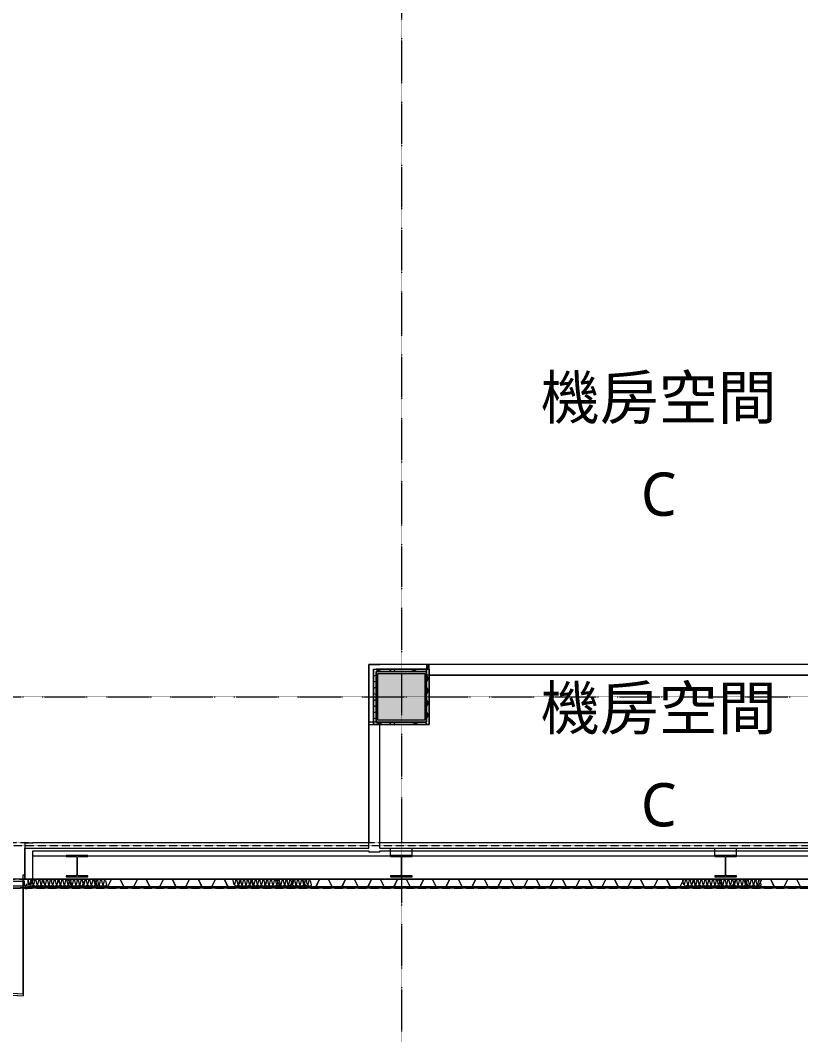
# Model space of a CAD drawing. Extents: x -32000 to 401936, y -48083 to 131250.
# Drawn here: x 247312 to 258142, y -4689 to 9388 of the extents above; entities that cross this region are included whole.
import ezdxf
from ezdxf.enums import TextEntityAlignment as Align

# ---------------------------------------------------------------- set-up
doc = ezdxf.new("R2010")
doc.units = 0
doc.header["$LTSCALE"] = 10
for name, pattern in [('H12PL4$0$JJP_三點線', [0.9, 0.3, -0.15, 0, -0.15, 0, -0.15, 0, -0.15]), ('H12PL4$0$JJP_虛線(退縮線、投影線、地下室範圍、非屬本工程、圖面分區)', [0.45, 0.3, -0.15]), ('H12PL4$0$TAI_虛線', [5.644, 2.822, -2.822]), ('XFM7P40ICA$0$H12PL4$0$JJP_三點線', [0.9, 0.3, -0.15, 0, -0.15, 0, -0.15, 0, -0.15]), ('XFM7P40ICA$0$H12PL4$0$JJP_虛線(退縮線、投影線、地下室範圍、非屬本工程、圖面分區)', [0.45, 0.3, -0.15])]:
    doc.linetypes.add(name, pattern=pattern)
for name, color, linetype in [('H12PL4$0$A-WALL-EX', 252, 'Continuous'), ('H12PL4$0$A-WALL-IN', 252, 'Continuous'), ('H12PL4$0$A-ZONE', 252, 'Continuous'), ('H12PL4$0$Door', 252, 'Continuous'), ('H12PL4$0$S-COL', 252, 'Continuous'), ('H12PL4$0$S-GRID', 252, 'Continuous'), ('H12PL4$0$S-SLAB-SHOW', 252, 'Continuous'), ('XFM7P40ICA$0$H12PL4$0$A-WALL-EX', 252, 'Continuous'), ('XFM7P40ICA$0$H12PL4$0$A-WALL-IN', 252, 'Continuous'), ('XFM7P40ICA$0$H12PL4$0$Hattch', 252, 'Continuous'), ('XFM7P40ICA$0$H12PL4$0$L40_19_GW', 252, 'Continuous'), ('XFM7P40ICA$0$H12PL4$0$L40_19_SIAGE1', 252, 'Continuous'), ('XFM7P40ICA$0$H12PL4$0$L40_19_SIAGE2', 252, 'Continuous'), ('XFM7P40ICA$0$H12PL4$0$L40_19_SIAGE3', 252, 'Continuous'), ('XFM7P40ICA$0$H12PL4$0$L40_19_STEEL2', 252, 'Continuous'), ('XFM7P40ICA$0$H12PL4$0$L40_19_TATEGU1', 252, 'Continuous'), ('XFM7P40ICA$0$H12PL4$0$L40_19_TATEGU3', 252, 'Continuous'), ('XFM7P40ICA$0$H12PL4$0$S-COL', 252, 'Continuous'), ('XFM7P40ICA$0$H12PL4$0$S-GRID', 252, 'Continuous')]:
    doc.layers.add(name, color=color, linetype=linetype)
doc.styles.add('H12PL4$0$Standard', font='', dxfattribs={"width": 0.8})
doc.styles.get('H12PL4$0$Standard').set_extended_font_data('Microsoft JhengHei')

# ---------------------------------------------------------------- blocks, each defined once
blk = doc.blocks.new('XFM7P40ICA$0$H12PL4')
at = {"layer": 'XFM7P40ICA$0$H12PL4$0$Hattch', "linetype": 'Continuous', "lineweight": 0}
blk.add_hatch(color=256, dxfattribs=at).paths.add_polyline_path([(252250, -350), (252950, -350), (252950, 350), (252250, 350)])
at = {"layer": 'XFM7P40ICA$0$H12PL4$0$A-WALL-EX', "lineweight": 0}
for p, q in [((252950, 450), (252950, 350)), ((252985, 450), (252950, 450)), ((252950, 450), (252950, 350)), ((252985, 300), (252985, 450)), ((252985, 300), (252985, 450)), ((252250, -350), (252150, -350)), ((252150, -350), (252150, -385)), ((252250, -350), (252150, -350)), ((252150, -385), (252300, -385)), ((252150, -385), (252300, -385)), ((247488, -2530), (247375, -2530)), ((247488, -2530), (247375, -2530)), ((247375, -2650), (247488, -2650)), ((247375, -2650), (247488, -2650))]:
    blk.add_line(p, q, dxfattribs=at)
at = {"layer": 'XFM7P40ICA$0$H12PL4$0$A-WALL-EX', "lineweight": 0, "flags": 128}
for points in [[(252150, 450), (252300, 450)], [(252150, 450), (252150, -2025)], [(263350, 450), (252300, 450)], [(252985, 300), (261215, 300)], [(252300, -2025), (252300, -385)], [(247375, -2025), (247488, -2025)], [(247375, -2025), (247375, -2530)], [(252150, -2025), (247488, -2025)], [(263350, -2025), (252300, -2025)], [(247488, -2138), (252150, -2138)], [(247488, -2530), (247488, -2138)], [(252150, -2138), (252150, -2156.5)], [(252300, -2156.5), (252150, -2156.5)], [(252300, -2138), (263463, -2138)], [(252300, -2156.5), (252300, -2138)], [(247375, -2530), (244325, -2530)], [(263319.5, -2530), (247488, -2530)], [(244325, -2650), (247375, -2650)], [(247375, -2650), (247488, -2650)], [(247488, -2650), (263319.5, -2650)]]:
    blk.add_lwpolyline(points, dxfattribs=at)
at = {"layer": 'XFM7P40ICA$0$H12PL4$0$A-WALL-EX', "linetype": 'XFM7P40ICA$0$H12PL4$0$JJP_虛線(退縮線、投影線、地下室範圍、非屬本工程、圖面分區)', "lineweight": 0, "flags": 128}
for points in [[(263319.5, -2069.5), (243680.5, -2069.5)], [(263295, -2027.9), (243705, -2027.9)], [(243680.5, -2530), (263319.5, -2530)], [(243705, -2657.9), (263295, -2657.9)]]:
    blk.add_lwpolyline(points, dxfattribs=at)
at = {"layer": 'XFM7P40ICA$0$H12PL4$0$A-WALL-IN', "lineweight": 0, "flags": 128}
for points in [[(252215, 385), (252250, 385)], [(252215, 385), (252215, -385)], [(252950, 385), (252250, 385)], [(252985, 385), (252950, 385)], [(252985, -350), (252985, 385)], [(252215, -385), (252250, -385)], [(252250, -385), (252985, -385)], [(252985, -385), (252985, -350)]]:
    blk.add_lwpolyline(points, dxfattribs=at)
at = {"layer": 'XFM7P40ICA$0$H12PL4$0$Hattch', "lineweight": 0}
for p, q in [((252965.7, 443.7), (252963.4, 450)), ((252968, 424.2), (252965.7, 443.7)), ((252965.7, 404.7), (252968, 424.2)), ((252215, 290.5), (252250, 301.3)), ((252224.6, 385), (252250, 377.2)), ((252250, 377.2), (252338.6, 350)), ((252422.5, 350), (252433.8, 356.5)), ((252433.8, 356.5), (252448.1, 369.9)), ((252448.1, 369.9), (252458.1, 385)), ((252502.3, 359.5), (252501.2, 350)), ((252509, 377.9), (252502.3, 359.5)), ((252513.7, 385), (252509, 377.9)), ((252724.6, 385), (252838.6, 350)), ((252922.5, 350), (252933.8, 356.5)), ((252933.8, 356.5), (252948.1, 369.9)), ((252948.1, 369.9), (252950, 372.7)), ((252950, 372.7), (252959, 386.3)), ((252950, 372.7), (252958.1, 385)), ((252959, 292.2), (252950, 305.8)), ((252953.8, 300), (252950, 305.8)), ((252959, 386.3), (252965.7, 404.7)), ((252965.7, 273.7), (252959, 292.2)), ((252215, 218), (252250, 207.2)), ((252950, 202.7), (252959, 216.3)), ((252959, 216.3), (252965.7, 234.7)), ((252968, 254.2), (252965.7, 273.7)), ((252965.7, 234.7), (252968, 254.2)), ((252215, 120.5), (252250, 131.3)), ((252215, 48), (252250, 37.2)), ((252959, 122.2), (252950, 135.8)), ((252950, 32.7), (252959, 46.3)), ((252965.7, 103.7), (252959, 122.2)), ((252959, 46.3), (252965.7, 64.7)), ((252968, 84.2), (252965.7, 103.7)), ((252965.7, 64.7), (252968, 84.2)), ((252215, -49.5), (252250, -38.7)), ((252215, -122), (252250, -132.8)), ((252959, -47.8), (252950, -34.2)), ((252950, -137.3), (252959, -123.7)), ((252965.7, -66.3), (252959, -47.8)), ((252959, -123.7), (252965.7, -105.3)), ((252968, -85.8), (252965.7, -66.3)), ((252965.7, -105.3), (252968, -85.8)), ((252215, -219.5), (252250, -208.7)), ((252959, -217.8), (252950, -204.2)), ((252965.7, -236.3), (252959, -217.8)), ((252959, -293.7), (252965.7, -275.3)), ((252968, -255.8), (252965.7, -236.3)), ((252965.7, -275.3), (252968, -255.8)), ((252215, -292), (252250, -302.8)), ((252229.6, -385), (252300, -363.4)), ((252229.6, -385), (252250, -378.7)), ((252250, -378.7), (252343.5, -350)), ((252433.8, -358), (252419.8, -350)), ((252448.1, -371.4), (252433.8, -358)), ((252457.1, -385), (252448.1, -371.4)), ((252501, -350), (252502.3, -361)), ((252502.3, -361), (252509, -379.5)), ((252509, -379.5), (252512.7, -385)), ((252729.6, -385), (252843.5, -350)), ((252933.8, -358), (252919.8, -350)), ((252948.1, -371.4), (252933.8, -358)), ((252950, -374.2), (252948.1, -371.4)), ((252950, -307.3), (252959, -293.7)), ((252957.1, -385), (252950, -374.2)), ((247493.1, -2530), (247488, -2540.2)), ((247494.2, -2531.7), (247488, -2544)), ((247494.2, -2531.7), (247612.1, -2531.7)), ((247612.1, -2531.7), (247671.2, -2650)), ((247613.1, -2530), (247672.3, -2648.3)), ((247854.2, -2530), (247795, -2648.3)), ((247855.2, -2531.7), (247796, -2650)), ((247854.2, -2530), (247974.2, -2530)), ((247855.2, -2531.7), (247973.1, -2531.7)), ((247973.1, -2531.7), (248032.3, -2650)), ((247974.2, -2530), (248033.3, -2648.3)), ((248215.2, -2530), (248156, -2648.3)), ((248216.2, -2531.7), (248157.1, -2650)), ((248215.2, -2530), (248335.2, -2530)), ((248216.2, -2531.7), (248334.2, -2531.7)), ((248334.2, -2531.7), (248393.3, -2650)), ((248335.2, -2530), (248394.3, -2648.3)), ((248576.2, -2530), (248517.1, -2648.3)), ((248577.3, -2531.7), (248518.1, -2650)), ((248576.2, -2530), (248696.2, -2530)), ((248577.3, -2531.7), (248695.2, -2531.7)), ((248695.2, -2531.7), (248754.3, -2650)), ((248696.2, -2530), (248755.4, -2648.3)), ((248937.3, -2530), (248878.1, -2648.3)), ((248938.3, -2531.7), (248879.1, -2650)), ((248937.3, -2530), (249057.3, -2530)), ((248938.3, -2531.7), (249056.2, -2531.7)), ((249056.2, -2531.7), (249115.4, -2650)), ((249057.3, -2530), (249116.4, -2648.3)), ((249298.3, -2530), (249239.1, -2648.3)), ((249299.3, -2531.7), (249240.2, -2650)), ((249298.3, -2530), (249418.3, -2530)), ((249299.3, -2531.7), (249417.3, -2531.7)), ((249417.3, -2531.7), (249476.4, -2650)), ((249418.3, -2530), (249477.5, -2648.3)), ((249659.3, -2530), (249600.2, -2648.3)), ((249660.4, -2531.7), (249601.2, -2650)), ((249659.3, -2530), (249779.3, -2530)), ((249660.4, -2531.7), (249778.3, -2531.7)), ((249778.3, -2531.7), (249837.5, -2650)), ((249779.3, -2530), (249838.5, -2648.3)), ((250020.4, -2530), (249961.2, -2648.3)), ((250021.4, -2531.7), (249962.3, -2650)), ((250020.4, -2530), (250140.4, -2530)), ((250021.4, -2531.7), (250139.3, -2531.7)), ((250139.3, -2531.7), (250198.5, -2650)), ((250140.4, -2530), (250199.5, -2648.3)), ((250381.4, -2530), (250322.3, -2648.3)), ((250382.5, -2531.7), (250323.3, -2650)), ((250381.4, -2530), (250501.4, -2530)), ((250382.5, -2531.7), (250500.4, -2531.7)), ((250500.4, -2531.7), (250559.5, -2650)), ((250501.4, -2530), (250560.6, -2648.3)), ((250742.5, -2530), (250683.3, -2648.3)), ((250743.5, -2531.7), (250684.3, -2650)), ((250742.5, -2530), (250862.5, -2530)), ((250743.5, -2531.7), (250861.4, -2531.7)), ((250861.4, -2531.7), (250920.6, -2650)), ((250862.5, -2530), (250921.6, -2648.3)), ((251103.5, -2530), (251044.3, -2648.3)), ((251104.5, -2531.7), (251045.4, -2650)), ((251103.5, -2530), (251223.5, -2530)), ((251104.5, -2531.7), (251222.5, -2531.7)), ((251222.5, -2531.7), (251281.6, -2650)), ((251223.5, -2530), (251282.7, -2648.3)), ((251464.5, -2530), (251405.4, -2648.3)), ((251465.6, -2531.7), (251406.4, -2650)), ((251464.5, -2530), (251584.5, -2530)), ((251465.6, -2531.7), (251583.5, -2531.7)), ((251583.5, -2531.7), (251642.7, -2650)), ((251584.5, -2530), (251643.7, -2648.3)), ((251825.6, -2530), (251766.4, -2648.3)), ((251826.6, -2531.7), (251767.4, -2650)), ((251825.6, -2530), (251945.6, -2530)), ((251826.6, -2531.7), (251944.5, -2531.7)), ((251944.5, -2531.7), (252003.7, -2650)), ((251945.6, -2530), (252004.7, -2648.3)), ((252186.6, -2530), (252127.4, -2648.3)), ((252187.6, -2531.7), (252128.5, -2650)), ((252186.6, -2530), (252306.6, -2530)), ((252187.6, -2531.7), (252305.6, -2531.7)), ((252305.6, -2531.7), (252364.7, -2650)), ((252306.6, -2530), (252365.8, -2648.3)), ((252547.6, -2530), (252488.5, -2648.3)), ((252548.7, -2531.7), (252489.5, -2650)), ((252547.6, -2530), (252667.6, -2530)), ((252548.7, -2531.7), (252666.6, -2531.7)), ((252666.6, -2531.7), (252725.8, -2650)), ((252667.6, -2530), (252726.8, -2648.3)), ((252908.7, -2530), (252849.5, -2648.3)), ((252909.7, -2531.7), (252850.6, -2650)), ((252908.7, -2530), (253028.7, -2530)), ((252909.7, -2531.7), (253027.6, -2531.7)), ((253027.6, -2531.7), (253086.8, -2650)), ((253028.7, -2530), (253087.8, -2648.3)), ((253269.7, -2530), (253210.6, -2648.3)), ((253270.8, -2531.7), (253211.6, -2650)), ((253269.7, -2530), (253389.7, -2530)), ((253270.8, -2531.7), (253388.7, -2531.7)), ((253388.7, -2531.7), (253447.8, -2650)), ((253389.7, -2530), (253448.9, -2648.3)), ((253630.8, -2530), (253571.6, -2648.3)), ((253631.8, -2531.7), (253572.6, -2650)), ((253630.8, -2530), (253750.8, -2530)), ((253631.8, -2531.7), (253749.7, -2531.7)), ((253749.7, -2531.7), (253808.9, -2650)), ((253750.8, -2530), (253809.9, -2648.3)), ((253991.8, -2530), (253932.6, -2648.3)), ((253992.8, -2531.7), (253933.7, -2650)), ((253991.8, -2530), (254111.8, -2530)), ((253992.8, -2531.7), (254110.8, -2531.7)), ((254110.8, -2531.7), (254169.9, -2650)), ((254111.8, -2530), (254171, -2648.3)), ((254352.8, -2530), (254293.7, -2648.3)), ((254353.9, -2531.7), (254294.7, -2650)), ((254352.8, -2530), (254472.8, -2530)), ((254353.9, -2531.7), (254471.8, -2531.7)), ((254471.8, -2531.7), (254531, -2650)), ((254472.8, -2530), (254532, -2648.3)), ((254713.9, -2530), (254654.7, -2648.3)), ((254714.9, -2531.7), (254655.8, -2650)), ((254713.9, -2530), (254833.9, -2530)), ((254714.9, -2531.7), (254832.8, -2531.7)), ((254832.8, -2531.7), (254892, -2650)), ((254833.9, -2530), (254893, -2648.3)), ((255074.9, -2530), (255015.8, -2648.3)), ((255076, -2531.7), (255016.8, -2650)), ((255074.9, -2530), (255194.9, -2530)), ((255076, -2531.7), (255193.9, -2531.7)), ((255193.9, -2531.7), (255253, -2650)), ((255194.9, -2530), (255254.1, -2648.3)), ((255436, -2530), (255376.8, -2648.3)), ((255437, -2531.7), (255377.8, -2650)), ((255436, -2530), (255556, -2530)), ((255437, -2531.7), (255554.9, -2531.7)), ((255554.9, -2531.7), (255614.1, -2650)), ((255556, -2530), (255615.1, -2648.3)), ((255797, -2530), (255737.8, -2648.3)), ((255798, -2531.7), (255738.9, -2650)), ((255797, -2530), (255917, -2530)), ((255798, -2531.7), (255916, -2531.7)), ((255916, -2531.7), (255975.1, -2650)), ((255917, -2530), (255976.2, -2648.3)), ((256158, -2530), (256098.9, -2648.3)), ((256159.1, -2531.7), (256099.9, -2650)), ((256158, -2530), (256278, -2530)), ((256159.1, -2531.7), (256277, -2531.7)), ((256277, -2531.7), (256336.2, -2650)), ((256278, -2530), (256337.2, -2648.3)), ((256519.1, -2530), (256459.9, -2648.3)), ((256520.1, -2531.7), (256460.9, -2650)), ((256519.1, -2530), (256639.1, -2530)), ((256520.1, -2531.7), (256638, -2531.7)), ((256638, -2531.7), (256697.2, -2650)), ((256639.1, -2530), (256698.2, -2648.3)), ((256880.1, -2530), (256820.9, -2648.3)), ((256881.1, -2531.7), (256822, -2650)), ((256880.1, -2530), (257000.1, -2530)), ((256881.1, -2531.7), (256999.1, -2531.7)), ((256999.1, -2531.7), (257058.2, -2650)), ((257000.1, -2530), (257059.3, -2648.3)), ((257241.1, -2530), (257182, -2648.3)), ((257242.2, -2531.7), (257183, -2650)), ((257241.1, -2530), (257361.1, -2530)), ((257242.2, -2531.7), (257360.1, -2531.7)), ((257360.1, -2531.7), (257419.3, -2650)), ((257361.1, -2530), (257420.3, -2648.3)), ((257602.2, -2530), (257543, -2648.3)), ((257603.2, -2531.7), (257544.1, -2650)), ((257602.2, -2530), (257722.2, -2530)), ((257603.2, -2531.7), (257721.1, -2531.7)), ((257721.1, -2531.7), (257780.3, -2650)), ((257722.2, -2530), (257781.3, -2648.3)), ((257963.2, -2530), (257904.1, -2648.3)), ((257964.3, -2531.7), (257905.1, -2650)), ((257963.2, -2530), (258083.2, -2530)), ((257964.3, -2531.7), (258082.2, -2531.7)), ((258082.2, -2531.7), (258141.3, -2650)), ((258083.2, -2530), (258142.4, -2648.3)), ((247312.3, -2648.3), (247375, -2648.3)), ((247375, -2648.3), (247434, -2648.3)), ((247488, -2540.2), (247434, -2648.3)), ((247488, -2544), (247435, -2650)), ((247796, -2650), (247672.3, -2650)), ((247673.3, -2648.3), (247795, -2648.3)), ((248157.1, -2650), (248033.3, -2650)), ((248034.3, -2648.3), (248156, -2648.3)), ((248518.1, -2650), (248394.3, -2650)), ((248395.4, -2648.3), (248517.1, -2648.3)), ((248879.1, -2650), (248755.4, -2650)), ((248756.4, -2648.3), (248878.1, -2648.3)), ((249240.2, -2650), (249116.4, -2650)), ((249117.5, -2648.3), (249239.1, -2648.3)), ((249601.2, -2650), (249477.5, -2650)), ((249478.5, -2648.3), (249600.2, -2648.3)), ((249962.3, -2650), (249838.5, -2650)), ((249839.5, -2648.3), (249961.2, -2648.3)), ((250323.3, -2650), (250199.5, -2650)), ((250200.6, -2648.3), (250322.3, -2648.3)), ((250684.3, -2650), (250560.6, -2650)), ((250561.6, -2648.3), (250683.3, -2648.3)), ((251045.4, -2650), (250921.6, -2650)), ((250922.7, -2648.3), (251044.3, -2648.3)), ((251406.4, -2650), (251282.7, -2650)), ((251283.7, -2648.3), (251405.4, -2648.3)), ((251767.4, -2650), (251643.7, -2650)), ((251644.7, -2648.3), (251766.4, -2648.3)), ((252128.5, -2650), (252004.7, -2650)), ((252005.8, -2648.3), (252127.4, -2648.3)), ((252489.5, -2650), (252365.8, -2650)), ((252366.8, -2648.3), (252488.5, -2648.3)), ((252850.6, -2650), (252726.8, -2650)), ((252727.8, -2648.3), (252849.5, -2648.3)), ((253211.6, -2650), (253087.8, -2650)), ((253088.9, -2648.3), (253210.6, -2648.3)), ((253572.6, -2650), (253448.9, -2650)), ((253449.9, -2648.3), (253571.6, -2648.3)), ((253933.7, -2650), (253809.9, -2650)), ((253811, -2648.3), (253932.6, -2648.3)), ((254294.7, -2650), (254171, -2650)), ((254172, -2648.3), (254293.7, -2648.3)), ((254655.8, -2650), (254532, -2650)), ((254533, -2648.3), (254654.7, -2648.3)), ((255016.8, -2650), (254893, -2650)), ((254894.1, -2648.3), (255015.8, -2648.3)), ((255377.8, -2650), (255254.1, -2650)), ((255255.1, -2648.3), (255376.8, -2648.3)), ((255738.9, -2650), (255615.1, -2650)), ((255616.2, -2648.3), (255737.8, -2648.3)), ((256099.9, -2650), (255976.2, -2650)), ((255977.2, -2648.3), (256098.9, -2648.3)), ((256460.9, -2650), (256337.2, -2650)), ((256338.2, -2648.3), (256459.9, -2648.3)), ((256822, -2650), (256698.2, -2650)), ((256699.3, -2648.3), (256820.9, -2648.3)), ((257183, -2650), (257059.3, -2650)), ((257060.3, -2648.3), (257182, -2648.3)), ((257544.1, -2650), (257420.3, -2650)), ((257421.3, -2648.3), (257543, -2648.3)), ((257905.1, -2650), (257781.3, -2650)), ((257782.4, -2648.3), (257904.1, -2648.3))]:
    blk.add_line(p, q, dxfattribs=at)
at = {"layer": 'XFM7P40ICA$0$H12PL4$0$L40_19_GW', "lineweight": 0, "flags": 128}
for points in [[(248492, -2551.1), (248506.4, -2609.9, -1), (248465.2, -2609.9), (248479.6, -2551.1, 1), (248438.4, -2551.1), (248452.8, -2609.9, -1), (248411.6, -2609.9), (248426, -2551.1, 1), (248384.8, -2551.1), (248399.2, -2609.9, -1), (248358, -2609.9), (248372.4, -2551.1, 1), (248331.2, -2551.1), (248345.6, -2609.9, -1), (248304.4, -2609.9), (248318.8, -2551.1, 1), (248277.6, -2551.1), (248292, -2609.9, -1), (248250.8, -2609.9), (248265.2, -2551.1, 1), (248224, -2551.1), (248238.4, -2609.9, -1), (248197.2, -2609.9), (248211.6, -2551.1, 1), (248170.4, -2551.1), (248184.8, -2609.9, -1), (248143.6, -2609.9), (248158, -2551.1, 1), (248116.8, -2551.1), (248131.2, -2609.9, -1), (248090, -2609.9), (248104.4, -2551.1, 1), (248063.2, -2551.1), (248077.6, -2609.9, -1), (248036.4, -2609.9), (248050.8, -2551.1, 1), (248009.6, -2551.1), (248024, -2609.9, -1), (247982.8, -2609.9), (247997.2, -2551.1, 1), (247956, -2551.1), (247970.4, -2609.9, -1), (247929.2, -2609.9), (247943.6, -2551.1, 1), (247902.4, -2551.1), (247916.8, -2609.9, -1), (247875.6, -2609.9), (247890, -2551.1, 1), (247848.8, -2551.1), (247863.2, -2609.9, -1), (247822, -2609.9), (247836.4, -2551.1, 1), (247795.2, -2551.1), (247809.6, -2609.9, -1), (247768.4, -2609.9), (247782.8, -2551.1, 1), (247741.6, -2551.1), (247756, -2609.9, -1), (247714.8, -2609.9), (247729.2, -2551.1, 1), (247688, -2551.1), (247702.4, -2609.9, -1), (247661.2, -2609.9), (247675.6, -2551.1, 1), (247634.4, -2551.1), (247648.8, -2609.9, -1), (247607.6, -2609.9), (247622, -2551.1, 1), (247580.8, -2551.1), (247595.2, -2609.9, -1), (247554, -2609.9), (247568.4, -2551.1, 1), (247527.2, -2551.1), (247541.6, -2609.9, -1), (247500.4, -2609.9), (247514.8, -2551.1, 1), (247473.6, -2551.1), (247488, -2609.9, -1), (247446.8, -2609.9), (247461.2, -2551.1, 1), (247420, -2551.1), (247434.4, -2609.9)], [(251333.5, -2551.1), (251348, -2609.9, -1), (251306.7, -2609.9), (251321.2, -2551.1, 1), (251279.9, -2551.1), (251294.4, -2609.9, -1), (251253.1, -2609.9), (251267.6, -2551.1, 1), (251226.3, -2551.1), (251240.8, -2609.9, -1), (251199.5, -2609.9), (251214, -2551.1, 1), (251172.7, -2551.1), (251187.2, -2609.9, -1), (251145.9, -2609.9), (251160.4, -2551.1, 1), (251119.1, -2551.1), (251133.6, -2609.9, -1), (251092.3, -2609.9), (251106.8, -2551.1, 1), (251065.5, -2551.1), (251080, -2609.9, -1), (251038.7, -2609.9), (251053.2, -2551.1, 1), (251011.9, -2551.1), (251026.4, -2609.9, -1), (250985.1, -2609.9), (250999.6, -2551.1, 1), (250958.3, -2551.1), (250972.8, -2609.9, -1), (250931.5, -2609.9), (250946, -2551.1, 1), (250904.7, -2551.1), (250919.2, -2609.9, -1), (250877.9, -2609.9), (250892.4, -2551.1, 1), (250851.1, -2551.1), (250865.6, -2609.9, -1), (250824.3, -2609.9), (250838.8, -2551.1, 1), (250797.5, -2551.1), (250812, -2609.9, -1), (250770.7, -2609.9), (250785.2, -2551.1, 1), (250743.9, -2551.1), (250758.4, -2609.9, -1), (250717.1, -2609.9), (250731.6, -2551.1, 1), (250690.3, -2551.1), (250704.8, -2609.9, -1), (250663.5, -2609.9), (250678, -2551.1, 1), (250636.7, -2551.1), (250651.2, -2609.9, -1), (250609.9, -2609.9), (250624.4, -2551.1, 1), (250583.1, -2551.1), (250597.6, -2609.9, -1), (250556.3, -2609.9), (250570.8, -2551.1, 1), (250529.5, -2551.1), (250544, -2609.9, -1), (250502.7, -2609.9), (250517.2, -2551.1, 1), (250475.9, -2551.1), (250490.4, -2609.9, -1), (250449.1, -2609.9), (250463.6, -2551.1, 1), (250422.3, -2551.1), (250436.8, -2609.9, -1), (250395.5, -2609.9), (250410, -2551.1, 1), (250368.7, -2551.1), (250383.2, -2609.9, -1), (250341.9, -2609.9), (250356.4, -2551.1, 1), (250315.1, -2551.1), (250329.6, -2609.9, -1), (250288.3, -2609.9), (250302.8, -2551.1, 1), (250261.5, -2551.1), (250276, -2609.9)], [(257573.7, -2551.1), (257588.2, -2609.9, -1), (257546.9, -2609.9), (257561.4, -2551.1, 1), (257520.1, -2551.1), (257534.6, -2609.9, -1), (257493.3, -2609.9), (257507.8, -2551.1, 1), (257466.5, -2551.1), (257481, -2609.9, -1), (257439.7, -2609.9), (257454.2, -2551.1, 1), (257412.9, -2551.1), (257427.4, -2609.9, -1), (257386.1, -2609.9), (257400.6, -2551.1, 1), (257359.3, -2551.1), (257373.8, -2609.9, -1), (257332.5, -2609.9), (257347, -2551.1, 1), (257305.7, -2551.1), (257320.2, -2609.9, -1), (257278.9, -2609.9), (257293.4, -2551.1, 1), (257252.1, -2551.1), (257266.6, -2609.9, -1), (257225.3, -2609.9), (257239.8, -2551.1, 1), (257198.5, -2551.1), (257213, -2609.9, -1), (257171.7, -2609.9), (257186.2, -2551.1, 1), (257144.9, -2551.1), (257159.4, -2609.9, -1), (257118.1, -2609.9), (257132.6, -2551.1, 1), (257091.3, -2551.1), (257105.8, -2609.9, -1), (257064.5, -2609.9), (257079, -2551.1, 1), (257037.7, -2551.1), (257052.2, -2609.9, -1), (257010.9, -2609.9), (257025.4, -2551.1, 1), (256984.1, -2551.1), (256998.6, -2609.9, -1), (256957.3, -2609.9), (256971.8, -2551.1, 1), (256930.5, -2551.1), (256945, -2609.9, -1), (256903.7, -2609.9), (256918.2, -2551.1, 1), (256876.9, -2551.1), (256891.4, -2609.9, -1), (256850.1, -2609.9), (256864.6, -2551.1, 1), (256823.3, -2551.1), (256837.8, -2609.9, -1), (256796.5, -2609.9), (256811, -2551.1, 1), (256769.7, -2551.1), (256784.2, -2609.9, -1), (256742.9, -2609.9), (256757.4, -2551.1, 1), (256716.1, -2551.1), (256730.6, -2609.9, -1), (256689.3, -2609.9), (256703.8, -2551.1, 1), (256662.5, -2551.1), (256677, -2609.9, -1), (256635.7, -2609.9), (256650.2, -2551.1, 1), (256608.9, -2551.1), (256623.4, -2609.9, -1), (256582.1, -2609.9), (256596.6, -2551.1, 1), (256555.3, -2551.1), (256569.8, -2609.9, -1), (256528.5, -2609.9), (256543, -2551.1, 1), (256501.7, -2551.1), (256516.2, -2609.9)]]:
    blk.add_lwpolyline(points, format="xyb", dxfattribs=at)
at = {"layer": 'XFM7P40ICA$0$H12PL4$0$L40_19_SIAGE1', "lineweight": 0}
for p, q in [((252150, -2100), (252150, 450)), ((262260, 450), (252150, 450)), ((247375, -2535), (247375, -2100)), ((247375, -2100), (252150, -2100))]:
    blk.add_line(p, q, dxfattribs=at)
at = {"layer": 'XFM7P40ICA$0$H12PL4$0$L40_19_SIAGE2', "lineweight": 0}
for p, q in [((261250, 300), (252950, 300)), ((252300, -2100), (252300, -385)), ((252300, -2100), (263350, -2100))]:
    blk.add_line(p, q, dxfattribs=at)
at = {"layer": 'XFM7P40ICA$0$H12PL4$0$L40_19_SIAGE2', "lineweight": 0, "flags": 128}
blk.add_lwpolyline([(247393.3, -2635.5), (247418.1, -2635.5), (247418.1, -2650), (247442.9, -2650), (247442.9, -2635.5), (247467.7, -2635.5), (247467.7, -2650), (247492.5, -2650), (247492.5, -2635.5), (247517.3, -2635.5), (247517.3, -2650), (247542.1, -2650), (247542.1, -2635.5), (247566.9, -2635.5), (247566.9, -2650), (247591.7, -2650), (247591.7, -2635.5), (247616.5, -2635.5), (247616.5, -2650), (247641.3, -2650), (247641.3, -2635.5), (247666.1, -2635.5), (247666.1, -2650), (247690.9, -2650), (247690.9, -2635.5), (247715.7, -2635.5), (247715.7, -2650), (247740.5, -2650), (247740.5, -2635.5), (247765.3, -2635.5), (247765.3, -2650), (247790.1, -2650), (247790.1, -2635.5), (247814.9, -2635.5), (247814.9, -2650), (247838.1, -2650), (247838.1, -2635.5), (247862.9, -2635.5), (247862.9, -2650), (247887.7, -2650), (247887.7, -2635.5), (247912.5, -2635.5), (247912.5, -2650), (247937.3, -2650), (247937.3, -2635.5), (247962.1, -2635.5), (247962.1, -2650), (247986.9, -2650), (247986.9, -2635.5), (248011.7, -2635.5), (248011.7, -2650), (248036.5, -2650), (248036.5, -2635.5), (248061.3, -2635.5), (248061.3, -2650), (248086.1, -2650), (248086.1, -2635.5), (248110.9, -2635.5), (248110.9, -2650), (248135.7, -2650), (248135.7, -2635.5), (248160.5, -2635.5), (248160.5, -2650), (248185.3, -2650), (248185.3, -2635.5), (248210.1, -2635.5), (248210.1, -2650), (248234.9, -2650), (248234.9, -2635.5), (248259.7, -2635.5), (248259.7, -2650), (248284.5, -2650), (248284.5, -2635.5), (248309.3, -2635.5), (248309.3, -2650), (248334.1, -2650), (248334.1, -2635.5), (248358.9, -2635.5), (248358.9, -2650), (248383.7, -2650), (248383.7, -2635.5), (248408.5, -2635.5), (248408.5, -2650), (248433.3, -2650), (248433.3, -2635.5), (248458.1, -2635.5), (248458.1, -2650), (248482.9, -2650), (248482.9, -2635.5), (248507.7, -2635.5), (248507.7, -2650), (248532.5, -2650), (248532.5, -2635.5), (248557.3, -2635.5), (248557.3, -2650), (248582.1, -2650), (248582.1, -2635.5), (248606.9, -2635.5), (248606.9, -2650), (248631.7, -2650), (248631.7, -2635.5), (248656.5, -2635.5), (248656.5, -2650), (248681.3, -2650), (248681.3, -2635.5), (248706.1, -2635.5), (248706.1, -2650), (248730.9, -2650), (248730.9, -2635.5), (248755.7, -2635.5), (248755.7, -2650), (248780.5, -2650), (248780.5, -2635.5), (248805.3, -2635.5), (248805.3, -2650), (248830.1, -2650), (248830.1, -2635.5), (248854.9, -2635.5), (248854.9, -2650), (248879.7, -2650), (248879.7, -2635.5), (248904.5, -2635.5), (248904.5, -2650), (248929.3, -2650), (248929.3, -2635.5), (248954.1, -2635.5), (248954.1, -2650), (248978.9, -2650), (248978.9, -2635.5), (249003.7, -2635.5), (249003.7, -2650), (249028.5, -2650), (249028.5, -2635.5), (249053.3, -2635.5), (249053.3, -2650), (249078.1, -2650), (249078.1, -2635.5), (249102.9, -2635.5), (249102.9, -2650), (249127.7, -2650), (249127.7, -2635.5), (249152.5, -2635.5), (249152.5, -2650), (249177.3, -2650), (249177.3, -2635.5), (249202.1, -2635.5), (249202.1, -2650), (249226.9, -2650), (249226.9, -2635.5), (249251.7, -2635.5), (249251.7, -2650), (249276.5, -2650), (249276.5, -2635.5), (249301.3, -2635.5), (249301.3, -2650), (249326.1, -2650), (249326.1, -2635.5), (249350.9, -2635.5), (249350.9, -2650), (249375.7, -2650), (249375.7, -2635.5), (249400.5, -2635.5), (249400.5, -2650), (249425.3, -2650), (249425.3, -2635.5), (249450.1, -2635.5), (249450.1, -2650), (249474.9, -2650), (249474.9, -2635.5), (249499.7, -2635.5), (249499.7, -2650), (249524.5, -2650), (249524.5, -2635.5), (249549.3, -2635.5), (249549.3, -2650), (249574.1, -2650), (249574.1, -2635.5), (249598.9, -2635.5), (249598.9, -2650), (249623.7, -2650), (249623.7, -2635.5), (249648.5, -2635.5), (249648.5, -2650), (249673.3, -2650), (249673.3, -2635.5), (249698.1, -2635.5), (249698.1, -2650), (249722.9, -2650), (249722.9, -2635.5), (249747.7, -2635.5), (249747.7, -2650), (249772.5, -2650), (249772.5, -2635.5), (249797.3, -2635.5), (249797.3, -2650), (249822.1, -2650), (249822.1, -2635.5), (249846.9, -2635.5), (249846.9, -2650), (249871.7, -2650), (249871.7, -2635.5), (249896.5, -2635.5), (249896.5, -2650), (249921.3, -2650), (249921.3, -2635.5), (249946.1, -2635.5), (249946.1, -2650), (249970.9, -2650), (249970.9, -2635.5), (249995.7, -2635.5), (249995.7, -2650), (250020.5, -2650), (250020.5, -2635.5), (250045.3, -2635.5), (250045.3, -2650), (250070.1, -2650), (250070.1, -2635.5), (250094.9, -2635.5), (250094.9, -2650), (250119.7, -2650), (250119.7, -2635.5), (250144.5, -2635.5), (250144.5, -2650), (250169.3, -2650), (250169.3, -2635.5), (250194.1, -2635.5), (250194.1, -2650), (250218.9, -2650), (250218.9, -2635.5), (250243.7, -2635.5), (250243.7, -2650), (250268.5, -2650), (250268.5, -2635.5), (250293.3, -2635.5), (250293.3, -2650), (250318.1, -2650), (250318.1, -2635.5), (250342.9, -2635.5), (250342.9, -2650), (250367.7, -2650), (250367.7, -2635.5), (250392.5, -2635.5), (250392.5, -2650), (250417.3, -2650), (250417.3, -2635.5), (250442.1, -2635.5), (250442.1, -2650), (250466.9, -2650), (250466.9, -2635.5), (250491.7, -2635.5), (250491.7, -2650), (250516.5, -2650), (250516.5, -2635.5), (250541.3, -2635.5), (250541.3, -2650), (250566.1, -2650), (250566.1, -2635.5), (250590.9, -2635.5), (250590.9, -2650), (250615.7, -2650), (250615.7, -2635.5), (250640.5, -2635.5), (250640.5, -2650), (250665.3, -2650), (250665.3, -2635.5), (250690.1, -2635.5), (250690.1, -2650), (250714.9, -2650), (250714.9, -2635.5), (250739.7, -2635.5), (250739.7, -2650), (250764.5, -2650), (250764.5, -2635.5), (250789.3, -2635.5), (250789.3, -2650), (250814.1, -2650), (250814.1, -2635.5), (250838.9, -2635.5), (250838.9, -2650), (250863.7, -2650), (250863.7, -2635.5), (250888.5, -2635.5), (250888.5, -2650), (250913.3, -2650), (250913.3, -2635.5), (250938.1, -2635.5), (250938.1, -2650), (250962.9, -2650), (250962.9, -2635.5), (250987.7, -2635.5), (250987.7, -2650), (251012.5, -2650), (251012.5, -2635.5), (251037.3, -2635.5), (251037.3, -2650), (251062.1, -2650), (251062.1, -2635.5), (251086.9, -2635.5), (251086.9, -2650), (251111.7, -2650), (251111.7, -2635.5), (251136.5, -2635.5), (251136.5, -2650), (251161.3, -2650), (251161.3, -2635.5), (251186.1, -2635.5), (251186.1, -2650), (251210.9, -2650), (251210.9, -2635.5), (251235.7, -2635.5), (251235.7, -2650), (251260.5, -2650), (251260.5, -2635.5), (251285.3, -2635.5), (251285.3, -2650), (251310.1, -2650), (251310.1, -2635.5), (251334.9, -2635.5), (251334.9, -2650), (251359.7, -2650), (251359.7, -2635.5), (251384.5, -2635.5), (251384.5, -2650), (251409.3, -2650), (251409.3, -2635.5), (251434.1, -2635.5), (251434.1, -2650), (251458.9, -2650), (251458.9, -2635.5), (251483.7, -2635.5), (251483.7, -2650), (251508.5, -2650), (251508.5, -2635.5), (251533.3, -2635.5), (251533.3, -2650), (251558.1, -2650), (251558.1, -2635.5), (251582.9, -2635.5), (251582.9, -2650), (251607.7, -2650), (251607.7, -2635.5), (251632.5, -2635.5), (251632.5, -2650), (251657.3, -2650), (251657.3, -2635.5), (251682.1, -2635.5), (251682.1, -2650), (251706.9, -2650), (251706.9, -2635.5), (251731.7, -2635.5), (251731.7, -2650), (251756.5, -2650), (251756.5, -2635.5), (251781.3, -2635.5), (251781.3, -2650), (251806.1, -2650), (251806.1, -2635.5), (251830.9, -2635.5), (251830.9, -2650), (251855.7, -2650), (251855.7, -2635.5), (251880.5, -2635.5), (251880.5, -2650), (251905.3, -2650), (251905.3, -2635.5), (251930.1, -2635.5), (251930.1, -2650), (251954.9, -2650), (251954.9, -2635.5), (251979.7, -2635.5), (251979.7, -2650), (252004.5, -2650), (252004.5, -2635.5), (252029.3, -2635.5), (252029.3, -2650), (252054.1, -2650), (252054.1, -2635.5), (252078.9, -2635.5), (252078.9, -2650), (252103.7, -2650), (252103.7, -2635.5), (252128.5, -2635.5), (252128.5, -2650), (252153.3, -2650), (252153.3, -2635.5), (252178.1, -2635.5), (252178.1, -2650), (252202.9, -2650), (252202.9, -2635.5), (252227.7, -2635.5), (252227.7, -2650), (252252.5, -2650), (252252.5, -2635.5), (252277.3, -2635.5), (252277.3, -2650), (252302.1, -2650), (252302.1, -2635.5), (252326.9, -2635.5), (252326.9, -2650), (252351.7, -2650), (252351.7, -2635.5), (252376.5, -2635.5), (252376.5, -2650), (252401.3, -2650), (252401.3, -2635.5), (252426.1, -2635.5), (252426.1, -2650), (252450.9, -2650), (252450.9, -2635.5), (252475.7, -2635.5), (252475.7, -2650), (252500.5, -2650), (252500.5, -2635.5), (252525.3, -2635.5), (252525.3, -2650), (252550.1, -2650), (252550.1, -2635.5), (252574.9, -2635.5), (252574.9, -2650), (252599.7, -2650), (252599.7, -2635.5), (252624.5, -2635.5), (252624.5, -2650), (252649.3, -2650), (252649.3, -2635.5), (252674.1, -2635.5), (252674.1, -2650), (252698.9, -2650), (252698.9, -2635.5), (252723.7, -2635.5), (252723.7, -2650), (252748.5, -2650), (252748.5, -2635.5), (252773.3, -2635.5), (252773.3, -2650), (252798.1, -2650), (252798.1, -2635.5), (252822.9, -2635.5), (252822.9, -2650), (252847.7, -2650), (252847.7, -2635.5), (252872.5, -2635.5), (252872.5, -2650), (252897.3, -2650), (252897.3, -2635.5), (252922.1, -2635.5), (252922.1, -2650), (252946.9, -2650), (252946.9, -2635.5), (252971.7, -2635.5), (252971.7, -2650), (252996.5, -2650), (252996.5, -2635.5), (253021.3, -2635.5), (253021.3, -2650), (253046.1, -2650), (253046.1, -2635.5), (253070.9, -2635.5), (253070.9, -2650), (253095.7, -2650), (253095.7, -2635.5), (253120.5, -2635.5), (253120.5, -2650), (253145.3, -2650), (253145.3, -2635.5), (253170.1, -2635.5), (253170.1, -2650), (253193.3, -2650), (253193.3, -2635.5), (253218.1, -2635.5), (253218.1, -2650), (253242.9, -2650), (253242.9, -2635.5), (253267.7, -2635.5), (253267.7, -2650), (253292.5, -2650), (253292.5, -2635.5), (253317.3, -2635.5), (253317.3, -2650), (253342.1, -2650), (253342.1, -2635.5), (253366.9, -2635.5), (253366.9, -2650), (253391.7, -2650), (253391.7, -2635.5), (253416.5, -2635.5), (253416.5, -2650), (253441.3, -2650), (253441.3, -2635.5), (253466.1, -2635.5), (253466.1, -2650), (253490.9, -2650), (253490.9, -2635.5), (253515.7, -2635.5), (253515.7, -2650), (253540.5, -2650), (253540.5, -2635.5), (253565.3, -2635.5), (253565.3, -2650), (253590.1, -2650), (253590.1, -2635.5), (253614.9, -2635.5), (253614.9, -2650), (253639.7, -2650), (253639.7, -2635.5), (253664.5, -2635.5), (253664.5, -2650), (253689.3, -2650), (253689.3, -2635.5), (253714.1, -2635.5), (253714.1, -2650), (253738.9, -2650), (253738.9, -2635.5), (253763.7, -2635.5), (253763.7, -2650), (253788.5, -2650), (253788.5, -2635.5), (253813.3, -2635.5), (253813.3, -2650), (253838.1, -2650), (253838.1, -2635.5), (253862.9, -2635.5), (253862.9, -2650), (253887.7, -2650), (253887.7, -2635.5), (253912.5, -2635.5), (253912.5, -2650), (253937.3, -2650), (253937.3, -2635.5), (253962.1, -2635.5), (253962.1, -2650), (253986.9, -2650), (253986.9, -2635.5), (254011.7, -2635.5), (254011.7, -2650), (254036.5, -2650), (254036.5, -2635.5), (254061.3, -2635.5), (254061.3, -2650), (254086.1, -2650), (254086.1, -2635.5), (254110.9, -2635.5), (254110.9, -2650), (254135.7, -2650), (254135.7, -2635.5), (254160.5, -2635.5), (254160.5, -2650), (254185.3, -2650), (254185.3, -2635.5), (254210.1, -2635.5), (254210.1, -2650), (254234.9, -2650), (254234.9, -2635.5), (254259.7, -2635.5), (254259.7, -2650), (254284.5, -2650), (254284.5, -2635.5), (254309.3, -2635.5), (254309.3, -2650), (254334.1, -2650), (254334.1, -2635.5), (254358.9, -2635.5), (254358.9, -2650), (254383.7, -2650), (254383.7, -2635.5), (254408.5, -2635.5), (254408.5, -2650), (254433.3, -2650), (254433.3, -2635.5), (254458.1, -2635.5), (254458.1, -2650), (254482.9, -2650), (254482.9, -2635.5), (254507.7, -2635.5), (254507.7, -2650), (254532.5, -2650), (254532.5, -2635.5), (254557.3, -2635.5), (254557.3, -2650), (254582.1, -2650), (254582.1, -2635.5), (254606.9, -2635.5), (254606.9, -2650), (254631.7, -2650), (254631.7, -2635.5), (254656.5, -2635.5), (254656.5, -2650), (254681.3, -2650), (254681.3, -2635.5), (254706.1, -2635.5), (254706.1, -2650), (254730.9, -2650), (254730.9, -2635.5), (254755.7, -2635.5), (254755.7, -2650), (254780.5, -2650), (254780.5, -2635.5), (254805.3, -2635.5), (254805.3, -2650), (254830.1, -2650), (254830.1, -2635.5), (254854.9, -2635.5), (254854.9, -2650), (254879.7, -2650), (254879.7, -2635.5), (254904.5, -2635.5), (254904.5, -2650), (254929.3, -2650), (254929.3, -2635.5), (254954.1, -2635.5), (254954.1, -2650), (254978.9, -2650), (254978.9, -2635.5), (255003.7, -2635.5), (255003.7, -2650), (255028.5, -2650), (255028.5, -2635.5), (255053.3, -2635.5), (255053.3, -2650), (255078.1, -2650), (255078.1, -2635.5), (255102.9, -2635.5), (255102.9, -2650), (255127.7, -2650), (255127.7, -2635.5), (255152.5, -2635.5), (255152.5, -2650), (255177.3, -2650), (255177.3, -2635.5), (255202.1, -2635.5), (255202.1, -2650), (255226.9, -2650), (255226.9, -2635.5), (255251.7, -2635.5), (255251.7, -2650), (255276.5, -2650), (255276.5, -2635.5), (255301.3, -2635.5), (255301.3, -2650), (255326.1, -2650), (255326.1, -2635.5), (255350.9, -2635.5), (255350.9, -2650), (255375.7, -2650), (255375.7, -2635.5), (255400.5, -2635.5), (255400.5, -2650), (255425.3, -2650), (255425.3, -2635.5), (255450.1, -2635.5), (255450.1, -2650), (255474.9, -2650), (255474.9, -2635.5), (255499.7, -2635.5), (255499.7, -2650), (255524.5, -2650), (255524.5, -2635.5), (255549.3, -2635.5), (255549.3, -2650), (255574.1, -2650), (255574.1, -2635.5), (255598.9, -2635.5), (255598.9, -2650), (255623.7, -2650), (255623.7, -2635.5), (255648.5, -2635.5), (255648.5, -2650), (255673.3, -2650), (255673.3, -2635.5), (255698.1, -2635.5), (255698.1, -2650), (255722.9, -2650), (255722.9, -2635.5), (255747.7, -2635.5), (255747.7, -2650), (255772.5, -2650), (255772.5, -2635.5), (255797.3, -2635.5), (255797.3, -2650), (255822.1, -2650), (255822.1, -2635.5), (255846.9, -2635.5), (255846.9, -2650), (255871.7, -2650), (255871.7, -2635.5), (255896.5, -2635.5), (255896.5, -2650), (255921.3, -2650), (255921.3, -2635.5), (255946.1, -2635.5), (255946.1, -2650), (255970.9, -2650), (255970.9, -2635.5), (255995.7, -2635.5), (255995.7, -2650), (256020.5, -2650), (256020.5, -2635.5), (256045.3, -2635.5), (256045.3, -2650), (256070.1, -2650), (256070.1, -2635.5), (256094.9, -2635.5), (256094.9, -2650), (256119.7, -2650), (256119.7, -2635.5), (256144.5, -2635.5), (256144.5, -2650), (256169.3, -2650), (256169.3, -2635.5), (256194.1, -2635.5), (256194.1, -2650), (256218.9, -2650), (256218.9, -2635.5), (256243.7, -2635.5), (256243.7, -2650), (256268.5, -2650), (256268.5, -2635.5), (256293.3, -2635.5), (256293.3, -2650), (256318.1, -2650), (256318.1, -2635.5), (256342.9, -2635.5), (256342.9, -2650), (256367.7, -2650), (256367.7, -2635.5), (256392.5, -2635.5), (256392.5, -2650), (256417.3, -2650), (256417.3, -2635.5), (256442.1, -2635.5), (256442.1, -2650), (256466.9, -2650), (256466.9, -2635.5), (256491.7, -2635.5), (256491.7, -2650), (256516.5, -2650), (256516.5, -2635.5), (256541.3, -2635.5), (256541.3, -2650), (256566.1, -2650), (256566.1, -2635.5), (256590.9, -2635.5), (256590.9, -2650), (256615.7, -2650), (256615.7, -2635.5), (256640.5, -2635.5), (256640.5, -2650), (256665.3, -2650), (256665.3, -2635.5), (256690.1, -2635.5), (256690.1, -2650), (256714.9, -2650), (256714.9, -2635.5), (256739.7, -2635.5), (256739.7, -2650), (256764.5, -2650), (256764.5, -2635.5), (256789.3, -2635.5), (256789.3, -2650), (256814.1, -2650), (256814.1, -2635.5), (256838.9, -2635.5), (256838.9, -2650), (256863.7, -2650), (256863.7, -2635.5), (256888.5, -2635.5), (256888.5, -2650), (256913.3, -2650), (256913.3, -2635.5), (256938.1, -2635.5), (256938.1, -2650), (256962.9, -2650), (256962.9, -2635.5), (256987.7, -2635.5), (256987.7, -2650), (257012.5, -2650), (257012.5, -2635.5), (257037.3, -2635.5), (257037.3, -2650), (257062.1, -2650), (257062.1, -2635.5), (257086.9, -2635.5), (257086.9, -2650), (257111.7, -2650), (257111.7, -2635.5), (257136.5, -2635.5), (257136.5, -2650), (257161.3, -2650), (257161.3, -2635.5), (257186.1, -2635.5), (257186.1, -2650), (257210.9, -2650), (257210.9, -2635.5), (257235.7, -2635.5), (257235.7, -2650), (257260.5, -2650), (257260.5, -2635.5), (257285.3, -2635.5), (257285.3, -2650), (257310.1, -2650), (257310.1, -2635.5), (257334.9, -2635.5), (257334.9, -2650), (257359.7, -2650), (257359.7, -2635.5), (257384.5, -2635.5), (257384.5, -2650), (257409.3, -2650), (257409.3, -2635.5), (257434.1, -2635.5), (257434.1, -2650), (257458.9, -2650), (257458.9, -2635.5), (257483.7, -2635.5), (257483.7, -2650), (257508.5, -2650), (257508.5, -2635.5), (257533.3, -2635.5), (257533.3, -2650), (257558.1, -2650), (257558.1, -2635.5), (257582.9, -2635.5), (257582.9, -2650), (257607.7, -2650), (257607.7, -2635.5), (257632.5, -2635.5), (257632.5, -2650), (257657.3, -2650), (257657.3, -2635.5), (257682.1, -2635.5), (257682.1, -2650), (257706.9, -2650), (257706.9, -2635.5), (257731.7, -2635.5), (257731.7, -2650), (257756.5, -2650), (257756.5, -2635.5), (257781.3, -2635.5), (257781.3, -2650), (257806.1, -2650), (257806.1, -2635.5), (257830.9, -2635.5), (257830.9, -2650), (257855.7, -2650), (257855.7, -2635.5), (257880.5, -2635.5), (257880.5, -2650), (257905.3, -2650), (257905.3, -2635.5), (257930.1, -2635.5), (257930.1, -2650), (257954.9, -2650), (257954.9, -2635.5), (257979.7, -2635.5), (257979.7, -2650), (258004.5, -2650), (258004.5, -2635.5), (258029.3, -2635.5), (258029.3, -2650), (258054.1, -2650), (258054.1, -2635.5), (258078.9, -2635.5), (258078.9, -2650), (258103.7, -2650), (258103.7, -2635.5), (258128.5, -2635.5), (258128.5, -2650), (258153.3, -2650)], dxfattribs=at)
at = {"layer": 'XFM7P40ICA$0$H12PL4$0$L40_19_SIAGE3', "lineweight": 0}
for p, q in [((252450, -2212.5), (252450, -2100)), ((252750, -2212.5), (252750, -2100)), ((256950, -2212.5), (256950, -2100)), ((257250, -2212.5), (257250, -2100)), ((247950, -2212.5), (247487.5, -2212.5)), ((247487.5, -2530.5), (247487.5, -2212.5)), ((252450, -2212.5), (248250, -2212.5)), ((256950, -2212.5), (252750, -2212.5)), ((261450, -2212.5), (257250, -2212.5)), ((247420, -2630.5), (247420, -2530.5)), ((247420, -2530.5), (263780.5, -2530.5)), ((247420, -2630.5), (263880.5, -2630.5))]:
    blk.add_line(p, q, dxfattribs=at)
at = {"layer": 'XFM7P40ICA$0$H12PL4$0$L40_19_SIAGE3', "lineweight": 0, "flags": 128}
blk.add_lwpolyline([(252215, -385), (252215, 385), (252985, 385), (252985, -385)], close=True, dxfattribs=at)
at = {"layer": 'XFM7P40ICA$0$H12PL4$0$L40_19_STEEL2', "lineweight": 0, "flags": 128}
for points in [[(252250, -350), (252250, 350), (252950, 350), (252950, -350)], [(252275, -325), (252275, 325), (252925, 325), (252925, -325)]]:
    blk.add_lwpolyline(points, close=True, dxfattribs=at)
for points in [[(247950, -2500), (248250, -2500), (248250, -2485), (248118, -2485, -0.4142136), (248105, -2472), (248105, -2228, -0.4142136), (248118, -2215), (248250, -2215), (248250, -2200), (247950, -2200), (247950, -2215), (248082, -2215, -0.4142136), (248095, -2228), (248095, -2472, -0.4142136), (248082, -2485), (247950, -2485)], [(252450, -2500), (252750, -2500), (252750, -2485), (252618, -2485, -0.4142136), (252605, -2472), (252605, -2228, -0.4142136), (252618, -2215), (252750, -2215), (252750, -2200), (252450, -2200), (252450, -2215), (252582, -2215, -0.4142136), (252595, -2228), (252595, -2472, -0.4142136), (252582, -2485), (252450, -2485)], [(256950, -2500), (257250, -2500), (257250, -2485), (257118, -2485, -0.4142136), (257105, -2472), (257105, -2228, -0.4142136), (257118, -2215), (257250, -2215), (257250, -2200), (256950, -2200), (256950, -2215), (257082, -2215, -0.4142136), (257095, -2228), (257095, -2472, -0.4142136), (257082, -2485), (256950, -2485)]]:
    blk.add_lwpolyline(points, format="xyb", close=True, dxfattribs=at)
at = {"layer": 'XFM7P40ICA$0$H12PL4$0$L40_19_TATEGU1', "lineweight": 0, "flags": 128}
for points in [[(247395, -2597), (247395, -2622), (247370, -2622), (247370, -2557), (247350, -2557), (247350, -2472), (247375, -2472), (247375, -2497)], [(247380, -2622), (247380, -2660), (247405, -2660), (247405, -2635)]]:
    blk.add_lwpolyline(points, dxfattribs=at)
at = {"layer": 'XFM7P40ICA$0$H12PL4$0$L40_19_TATEGU3', "lineweight": 0}
blk.add_line((247350, -4122), (247350, -2622), dxfattribs=at)
at = {"layer": 'XFM7P40ICA$0$H12PL4$0$L40_19_TATEGU3', "lineweight": 0, "flags": 128}
blk.add_lwpolyline([(244335, -2622), (247365, -2622), (247365, -2562), (244335, -2562)], close=True, dxfattribs=at)
at = {"layer": 'XFM7P40ICA$0$H12PL4$0$L40_19_TATEGU3', "lineweight": 0}
blk.add_arc((247350, -2622), 1500, 180, 270, dxfattribs=at)
at = {"layer": 'XFM7P40ICA$0$H12PL4$0$S-COL', "lineweight": 0, "flags": 128}
blk.add_lwpolyline([(252250, -350), (252950, -350), (252950, 350), (252250, 350)], close=True, dxfattribs=at)
at = {"layer": 'XFM7P40ICA$0$H12PL4$0$S-GRID', "linetype": 'XFM7P40ICA$0$H12PL4$0$JJP_三點線', "lineweight": 0}
for p, q in [((252600, 128250), (252600, -28000)), ((-29000, 0), (289600, 0))]:
    blk.add_line(p, q, dxfattribs=at)
blk = doc.blocks.new('XFM7P40ICA')
blk.add_blockref('XFM7P40ICA$0$H12PL4', (0, 0))
blk = doc.blocks.new('H12PL4$0$入口雙開門 24[4]_1')
at = {"layer": 'H12PL4$0$Door', "color": 5, "lineweight": 0}
for p, q in [((24435, -253.5), (24435, -253)), ((24735, -253.5), (24735, -253)), ((24435, -265), (24435, -253.5)), ((24435, -265), (24435, -253.5)), ((24435, -265), (24435, -415)), ((24735, -265), (24735, -253.5)), ((24735, -265), (24735, -253.5)), ((24735, -265), (24735, -415))]:
    blk.add_line(p, q, dxfattribs=at)
for centre, start, end in [((24435, -265), 270, 0), ((24735, -265), 180, 270)]:
    blk.add_arc(centre, 150, start, end, dxfattribs=at)
blk = doc.blocks.new('H12PL4')
at = {"layer": 'H12PL4$0$A-WALL-EX', "lineweight": 0}
for p, q in [((247350, -2535), (247350, -2530)), ((247350, -2650), (247350, -2535))]:
    blk.add_line(p, q, dxfattribs=at)
at = {"layer": 'H12PL4$0$A-WALL-EX', "linetype": 'H12PL4$0$JJP_虛線(退縮線、投影線、地下室範圍、非屬本工程、圖面分區)', "lineweight": 0, "flags": 128}
for points in [[(263319.5, -2069.5), (243680.5, -2069.5)], [(243680.5, -2530), (263319.5, -2530)]]:
    blk.add_lwpolyline(points, dxfattribs=at)
at = {"layer": 'H12PL4$0$A-WALL-EX', "lineweight": 0, "flags": 128}
for points in [[(247375, -2530), (247350, -2530)], [(263319.5, -2530), (247488, -2530)], [(247350, -2650), (247375, -2650)], [(247488, -2650), (263319.5, -2650)]]:
    blk.add_lwpolyline(points, dxfattribs=at)
at = {"layer": 'H12PL4$0$A-WALL-IN', "lineweight": 0}
for p, q in [((252950, 450), (252950, 350)), ((252985, 450), (252950, 450)), ((252950, 450), (252950, 350)), ((252985, 300), (252985, 450)), ((252985, 300), (252985, 450)), ((252250, -350), (252150, -350)), ((252150, -350), (252150, -385)), ((252250, -350), (252150, -350)), ((252150, -385), (252300, -385)), ((252150, -385), (252300, -385)), ((247488, -2530), (247375, -2530)), ((247488, -2530), (247375, -2530)), ((247375, -2650), (247488, -2650)), ((247375, -2650), (247488, -2650))]:
    blk.add_line(p, q, dxfattribs=at)
at = {"layer": 'H12PL4$0$A-WALL-IN', "lineweight": 0, "flags": 128}
for points in [[(252150, 450), (252300, 450)], [(252150, 450), (252150, -2025)], [(262300, 450), (252300, 450)], [(252215, 385), (252250, 385)], [(252215, 385), (252215, -385)], [(252950, 385), (252250, 385)], [(252985, 385), (252950, 385)], [(252985, -350), (252985, 385)], [(252985, 300), (261215, 300)], [(252215, -385), (252250, -385)], [(252250, -385), (252985, -385)], [(252300, -2025), (252300, -385)], [(252985, -385), (252985, -350)], [(247375, -2025), (247488, -2025)], [(247375, -2025), (247375, -2530)], [(252150, -2025), (247488, -2025)], [(263350, -2025), (252300, -2025)], [(247488, -2138), (252150, -2138)], [(247488, -2530), (247488, -2138)], [(252150, -2138), (252150, -2156.5)], [(252300, -2156.5), (252150, -2156.5)], [(252300, -2138), (263463, -2138)], [(252300, -2156.5), (252300, -2138)], [(247375, -2650), (247488, -2650)]]:
    blk.add_lwpolyline(points, dxfattribs=at)
at = {"layer": 'H12PL4$0$S-COL', "lineweight": 0, "flags": 128}
blk.add_lwpolyline([(252250, -350), (252950, -350), (252950, 350), (252250, 350)], close=True, dxfattribs=at)
at = {"layer": 'H12PL4$0$S-GRID', "linetype": 'H12PL4$0$JJP_三點線', "lineweight": 0}
for p, q in [((252600, 128250), (252600, -28000)), ((-29000, 0), (289600, 0))]:
    blk.add_line(p, q, dxfattribs=at)
at = {"layer": 'H12PL4$0$S-SLAB-SHOW', "linetype": 'H12PL4$0$TAI_虛線', "lineweight": 0, "flags": 128}
blk.add_lwpolyline([(263780, -2530), (243219.5, -2530.5)], dxfattribs=at)
at = {"layer": 'H12PL4$0$Door', "lineweight": 0, "xscale": 10, "yscale": 10, "zscale": 10}
blk.add_blockref('H12PL4$0$入口雙開門 24[4]_1', (0, 0), dxfattribs=at)
at = {"layer": 'H12PL4$0$A-ZONE', "style": 'H12PL4$0$Standard'}
for s, p in [('機房空間', (256171.42, 4453.72)), ('C', (256171.42, 3111.83)), ('機房空間', (256171.42, 143.72)), ('C', (256171.42, -1198.17))]:
    blk.add_text(s, height=600, dxfattribs=at).set_placement(p, align=Align.TOP_CENTER)

msp = doc.modelspace()

# ---------------------------------------------------------------- block references
msp.add_blockref('XFM7P40ICA', (0, 0))

# ---------------------------------------------------------------- next in the draw order: block references
msp.add_blockref('H12PL4', (0, 0))

doc.saveas('drawing.dxf')
